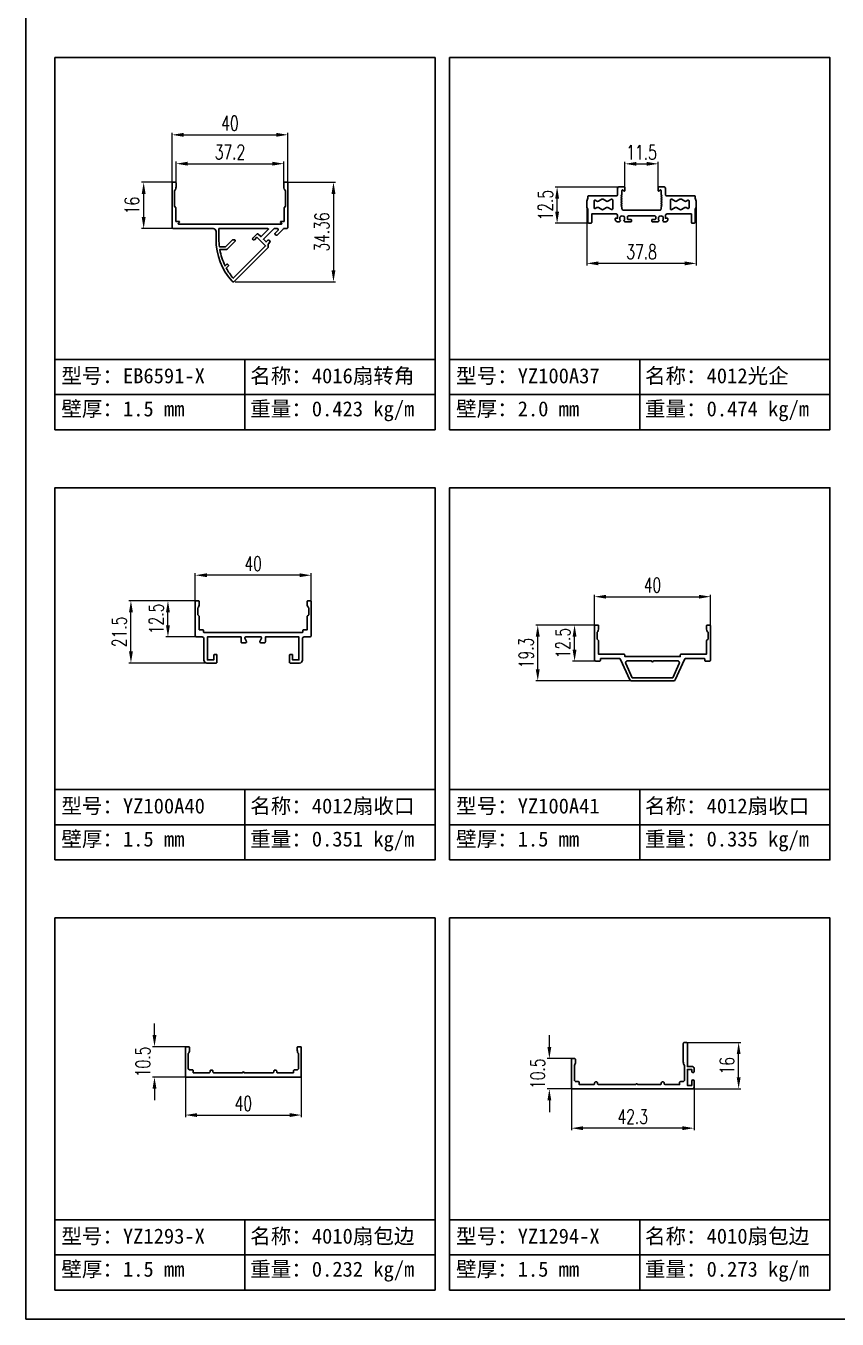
# Model space of a CAD drawing. Header units: millimetres. Extents: x 4423 to 13326, y -1516 to 5738.
# Drawn here: x 10099.3 to 10379.3, y 4833.2 to 5279.7 of the extents above; entities that cross this region are included whole.
import ezdxf

# ---------------------------------------------------------------- set-up
doc = ezdxf.new("R2010")
doc.units = ezdxf.units.MM
doc.header["$LTSCALE"] = 0.5
doc.layers.add('铝型材', color=1, linetype='Continuous')
doc.styles.get("Standard").update_dxf_attribs({"font": 'swissc.ttf', "height": 3})
doc.styles.add('汇总标注', font='romand.shx', dxfattribs={"width": 0.7, "height": 5})
doc.dimstyles.new('1汇总比例', dxfattribs={"dimscale": 0, "dimtxt": 5, "dimasz": 4, "dimexe": 0.7, "dimexo": 0.625, "dimgap": 1.5, "dimtad": 1, "dimzin": 9, "dimdsep": 46, "dimtxsty": '汇总标注', "dimcen": 0, "dimclrd": 3, "dimclre": 3, "dimclrt": 2, "dimadec": 1, "dimazin": 2, "dimtfac": 1, "dimtofl": 0, "dimtmove": 0, "dimatfit": 3, "dimfxl": 0, "dimtolj": 1, "dimlwd": 13, "dimlwe": 13, "dimarcsym": 0})

# ---------------------------------------------------------------- blocks, each defined once
blk = doc.blocks.new('*D50')
at = {"layer": 'Defpoints', "color": 0, "lineweight": 30, "ltscale": 0.4, "transparency": 16777216}
for p in [(10188.34, 5232.08), (10151.14, 5224.72), (10188.34, 5224.72)]:
    blk.add_point(p, dxfattribs=at)
at = {"layer": '铝型材', "color": 3, "lineweight": 13, "ltscale": 0.4, "transparency": 16777216}
for p, q in [((10151.14, 5225.35), (10151.14, 5232.78)), ((10188.34, 5225.35), (10188.34, 5232.78)), ((10155.14, 5232.08), (10184.34, 5232.08))]:
    blk.add_line(p, q, dxfattribs=at)
at = {"layer": '铝型材', "color": 3, "lineweight": 30, "ltscale": 0.4, "transparency": 16777216}
for points in [[(10155.14, 5232.75), (10155.14, 5231.42), (10151.14, 5232.08)], [(10184.34, 5232.75), (10184.34, 5231.42), (10188.34, 5232.08)]]:
    blk.add_solid(points, dxfattribs=at)
at = {"layer": '铝型材', "color": 2, "ltscale": 0.4, "transparency": 16777216, "insert": (10169.74, 5236.08), "char_height": 5, "attachment_point": 5, "style": '汇总标注'}
blk.add_mtext('\\A1;37.2', dxfattribs=at)
blk = doc.blocks.new('*D51')
at = {"layer": 'Defpoints', "color": 0, "lineweight": 30, "ltscale": 0.4, "transparency": 16777216}
for p in [(10189.04, 5225.67), (10170.87, 5191.31), (10205.47, 5191.31)]:
    blk.add_point(p, dxfattribs=at)
at = {"layer": '铝型材', "color": 3, "lineweight": 13, "ltscale": 0.4, "transparency": 16777216}
for p, q in [((10189.67, 5225.67), (10206.17, 5225.67)), ((10205.47, 5221.67), (10205.47, 5195.31)), ((10171.49, 5191.31), (10206.17, 5191.31))]:
    blk.add_line(p, q, dxfattribs=at)
at = {"layer": '铝型材', "color": 3, "lineweight": 30, "ltscale": 0.4, "transparency": 16777216}
for points in [[(10204.8, 5221.67), (10206.14, 5221.67), (10205.47, 5225.67)], [(10204.8, 5195.31), (10206.14, 5195.31), (10205.47, 5191.31)]]:
    blk.add_solid(points, dxfattribs=at)
at = {"layer": '铝型材', "color": 2, "ltscale": 0.4, "transparency": 16777216, "insert": (10201.47, 5208.49), "char_height": 5, "attachment_point": 5, "rotation": 90, "style": '汇总标注'}
blk.add_mtext('\\A1;34.36', dxfattribs=at)
blk = doc.blocks.new('*D62')
at = {"layer": 'Defpoints', "color": 0, "lineweight": 30, "ltscale": 0.4, "transparency": 16777216}
for p in [(10139.96, 5225.67), (10150.44, 5225.67), (10152.06, 5209.67)]:
    blk.add_point(p, dxfattribs=at)
at = {"layer": '铝型材', "color": 3, "lineweight": 13, "ltscale": 0.4, "transparency": 16777216}
for p, q in [((10149.82, 5225.67), (10139.26, 5225.67)), ((10139.96, 5213.67), (10139.96, 5221.67)), ((10151.44, 5209.67), (10139.26, 5209.67))]:
    blk.add_line(p, q, dxfattribs=at)
at = {"layer": '铝型材', "color": 3, "lineweight": 30, "ltscale": 0.4, "transparency": 16777216}
for points in [[(10139.29, 5221.67), (10140.62, 5221.67), (10139.96, 5225.67)], [(10139.29, 5213.67), (10140.62, 5213.67), (10139.96, 5209.67)]]:
    blk.add_solid(points, dxfattribs=at)
at = {"layer": '铝型材', "color": 2, "ltscale": 0.4, "transparency": 16777216, "insert": (10135.96, 5217.67), "char_height": 5, "attachment_point": 5, "rotation": 90, "style": '汇总标注'}
blk.add_mtext('\\A1;16', dxfattribs=at)
blk = doc.blocks.new('*D104')
at = {"layer": 'Defpoints', "color": 0, "lineweight": 30, "ltscale": 0.4, "transparency": 16777216}
for p in [(10189.74, 5242.05), (10149.74, 5224.03), (10189.74, 5224.03)]:
    blk.add_point(p, dxfattribs=at)
at = {"layer": '铝型材', "color": 3, "lineweight": 13, "ltscale": 0.4, "transparency": 16777216}
for p, q in [((10149.74, 5224.65), (10149.74, 5242.75)), ((10153.74, 5242.05), (10185.74, 5242.05)), ((10189.74, 5224.65), (10189.74, 5242.75))]:
    blk.add_line(p, q, dxfattribs=at)
at = {"layer": '铝型材', "color": 3, "lineweight": 30, "ltscale": 0.4, "transparency": 16777216}
for points in [[(10153.74, 5242.71), (10153.74, 5241.38), (10149.74, 5242.05)], [(10185.74, 5242.71), (10185.74, 5241.38), (10189.74, 5242.05)]]:
    blk.add_solid(points, dxfattribs=at)
at = {"layer": '铝型材', "color": 2, "ltscale": 0.4, "transparency": 16777216, "insert": (10169.74, 5246.05), "char_height": 5, "attachment_point": 5, "style": '汇总标注'}
blk.add_mtext('\\A1;40', dxfattribs=at)
blk = doc.blocks.new('*D171')
at = {"layer": 'Defpoints', "color": 0, "lineweight": 30, "ltscale": 0.4, "transparency": 16777216}
for p in [(10317.54, 5232.03), (10306.04, 5223.32), (10317.54, 5223.32)]:
    blk.add_point(p, dxfattribs=at)
at = {"layer": '铝型材', "color": 3, "lineweight": 13, "ltscale": 0.4, "transparency": 16777216}
for p, q in [((10306.04, 5223.94), (10306.04, 5232.73)), ((10317.54, 5223.94), (10317.54, 5232.73)), ((10310.04, 5232.03), (10313.54, 5232.03))]:
    blk.add_line(p, q, dxfattribs=at)
at = {"layer": '铝型材', "color": 3, "lineweight": 30, "ltscale": 0.4, "transparency": 16777216}
for points in [[(10310.04, 5232.7), (10310.04, 5231.37), (10306.04, 5232.03)], [(10313.54, 5232.7), (10313.54, 5231.37), (10317.54, 5232.03)]]:
    blk.add_solid(points, dxfattribs=at)
at = {"layer": '铝型材', "color": 2, "ltscale": 0.4, "transparency": 16777216, "insert": (10311.79, 5236.03), "char_height": 5, "attachment_point": 5, "style": '汇总标注'}
blk.add_mtext('\\A1;11.5', dxfattribs=at)
blk = doc.blocks.new('*D172')
at = {"layer": 'Defpoints', "color": 0, "lineweight": 30, "ltscale": 0.4, "transparency": 16777216}
for p in [(10292.89, 5218.1), (10330.69, 5218.1), (10292.89, 5197.67)]:
    blk.add_point(p, dxfattribs=at)
at = {"layer": '铝型材', "color": 3, "lineweight": 13, "ltscale": 0.4, "transparency": 16777216}
for p, q in [((10292.89, 5217.47), (10292.89, 5196.97)), ((10330.69, 5217.47), (10330.69, 5196.97)), ((10326.69, 5197.67), (10296.89, 5197.67))]:
    blk.add_line(p, q, dxfattribs=at)
at = {"layer": '铝型材', "color": 3, "lineweight": 30, "ltscale": 0.4, "transparency": 16777216}
for points in [[(10296.89, 5198.34), (10296.89, 5197), (10292.89, 5197.67)], [(10326.69, 5198.34), (10326.69, 5197), (10330.69, 5197.67)]]:
    blk.add_solid(points, dxfattribs=at)
at = {"layer": '铝型材', "color": 2, "ltscale": 0.4, "transparency": 16777216, "insert": (10311.79, 5201.67), "char_height": 5, "attachment_point": 5, "style": '汇总标注'}
blk.add_mtext('\\A1;37.8', dxfattribs=at)
blk = doc.blocks.new('*D173')
at = {"layer": 'Defpoints', "color": 0, "lineweight": 30, "ltscale": 0.4, "transparency": 16777216}
for p in [(10282.65, 5224.03), (10304.92, 5224.03), (10293.94, 5211.53)]:
    blk.add_point(p, dxfattribs=at)
at = {"layer": '铝型材', "color": 3, "lineweight": 13, "ltscale": 0.4, "transparency": 16777216}
for p, q in [((10304.29, 5224.03), (10281.95, 5224.03)), ((10282.65, 5215.53), (10282.65, 5220.03)), ((10293.32, 5211.53), (10281.95, 5211.53))]:
    blk.add_line(p, q, dxfattribs=at)
at = {"layer": '铝型材', "color": 3, "lineweight": 30, "ltscale": 0.4, "transparency": 16777216}
for points in [[(10281.98, 5220.03), (10283.32, 5220.03), (10282.65, 5224.03)], [(10281.98, 5215.53), (10283.32, 5215.53), (10282.65, 5211.53)]]:
    blk.add_solid(points, dxfattribs=at)
at = {"layer": '铝型材', "color": 2, "ltscale": 0.4, "transparency": 16777216, "insert": (10278.65, 5217.78), "char_height": 5, "attachment_point": 5, "rotation": 90, "style": '汇总标注'}
blk.add_mtext('\\A1;12.5', dxfattribs=at)
blk = doc.blocks.new('*D179')
at = {"layer": 'Defpoints', "color": 0, "lineweight": 30, "ltscale": 0.4, "transparency": 16777216}
for p in [(10157.76, 5090.01), (10157.76, 5080), (10197.76, 5080)]:
    blk.add_point(p, dxfattribs=at)
at = {"layer": '铝型材', "color": 3, "lineweight": 13, "ltscale": 0.4, "transparency": 16777216}
for p, q in [((10157.76, 5080.63), (10157.76, 5090.71)), ((10193.76, 5090.01), (10161.76, 5090.01)), ((10197.76, 5080.63), (10197.76, 5090.71))]:
    blk.add_line(p, q, dxfattribs=at)
at = {"layer": '铝型材', "color": 3, "lineweight": 30, "ltscale": 0.4, "transparency": 16777216}
for points in [[(10161.76, 5090.68), (10161.76, 5089.35), (10157.76, 5090.01)], [(10193.76, 5090.68), (10193.76, 5089.35), (10197.76, 5090.01)]]:
    blk.add_solid(points, dxfattribs=at)
at = {"layer": '铝型材', "color": 2, "ltscale": 0.4, "transparency": 16777216, "insert": (10177.76, 5094.01), "char_height": 5, "attachment_point": 5, "style": '汇总标注'}
blk.add_mtext('\\A1;40', dxfattribs=at)
blk = doc.blocks.new('*D180')
at = {"layer": 'Defpoints', "color": 0, "lineweight": 30, "ltscale": 0.4, "transparency": 16777216}
for p in [(10148.34, 5081.2), (10158.46, 5081.2), (10159.21, 5068.7)]:
    blk.add_point(p, dxfattribs=at)
at = {"layer": '铝型材', "color": 3, "lineweight": 13, "ltscale": 0.4, "transparency": 16777216}
for p, q in [((10157.84, 5081.2), (10147.64, 5081.2)), ((10148.34, 5072.7), (10148.34, 5077.2)), ((10158.59, 5068.7), (10147.64, 5068.7))]:
    blk.add_line(p, q, dxfattribs=at)
at = {"layer": '铝型材', "color": 3, "lineweight": 30, "ltscale": 0.4, "transparency": 16777216}
for points in [[(10147.67, 5077.2), (10149.01, 5077.2), (10148.34, 5081.2)], [(10147.67, 5072.7), (10149.01, 5072.7), (10148.34, 5068.7)]]:
    blk.add_solid(points, dxfattribs=at)
at = {"layer": '铝型材', "color": 2, "ltscale": 0.4, "transparency": 16777216, "insert": (10144.34, 5074.95), "char_height": 5, "attachment_point": 5, "rotation": 90, "style": '汇总标注'}
blk.add_mtext('\\A1;12.5', dxfattribs=at)
blk = doc.blocks.new('*D181')
at = {"layer": 'Defpoints', "color": 0, "lineweight": 30, "ltscale": 0.4, "transparency": 16777216}
for p in [(10135.56, 5081.2), (10158.46, 5081.2), (10163.36, 5059.7)]:
    blk.add_point(p, dxfattribs=at)
at = {"layer": '铝型材', "color": 3, "lineweight": 13, "ltscale": 0.4, "transparency": 16777216}
for p, q in [((10157.84, 5081.2), (10134.86, 5081.2)), ((10135.56, 5063.7), (10135.56, 5077.2)), ((10162.74, 5059.7), (10134.86, 5059.7))]:
    blk.add_line(p, q, dxfattribs=at)
at = {"layer": '铝型材', "color": 3, "lineweight": 30, "ltscale": 0.4, "transparency": 16777216}
for points in [[(10134.9, 5077.2), (10136.23, 5077.2), (10135.56, 5081.2)], [(10134.9, 5063.7), (10136.23, 5063.7), (10135.56, 5059.7)]]:
    blk.add_solid(points, dxfattribs=at)
at = {"layer": '铝型材', "color": 2, "ltscale": 0.4, "transparency": 16777216, "insert": (10131.56, 5070.45), "char_height": 5, "attachment_point": 5, "rotation": 90, "style": '汇总标注'}
blk.add_mtext('\\A1;21.5', dxfattribs=at)
blk = doc.blocks.new('*D182')
at = {"layer": 'Defpoints', "color": 0, "lineweight": 30, "ltscale": 0.4, "transparency": 16777216}
for p in [(10288.68, 5072.82), (10296.28, 5072.82), (10296.66, 5060.32)]:
    blk.add_point(p, dxfattribs=at)
at = {"layer": '铝型材', "color": 3, "lineweight": 13, "ltscale": 0.4, "transparency": 16777216}
for p, q in [((10295.66, 5072.82), (10287.98, 5072.82)), ((10288.68, 5064.32), (10288.68, 5068.82)), ((10296.04, 5060.32), (10287.98, 5060.32))]:
    blk.add_line(p, q, dxfattribs=at)
at = {"layer": '铝型材', "color": 3, "lineweight": 30, "ltscale": 0.4, "transparency": 16777216}
for points in [[(10288.01, 5068.82), (10289.35, 5068.82), (10288.68, 5072.82)], [(10288.01, 5064.32), (10289.35, 5064.32), (10288.68, 5060.32)]]:
    blk.add_solid(points, dxfattribs=at)
at = {"layer": '铝型材', "color": 2, "ltscale": 0.4, "transparency": 16777216, "insert": (10284.68, 5066.57), "char_height": 5, "attachment_point": 5, "rotation": 90, "style": '汇总标注'}
blk.add_mtext('\\A1;12.5', dxfattribs=at)
blk = doc.blocks.new('*D183')
at = {"layer": 'Defpoints', "color": 0, "lineweight": 30, "ltscale": 0.4, "transparency": 16777216}
for p in [(10275.97, 5072.82), (10296.28, 5072.82), (10310.19, 5053.52)]:
    blk.add_point(p, dxfattribs=at)
at = {"layer": '铝型材', "color": 3, "lineweight": 13, "ltscale": 0.4, "transparency": 16777216}
for p, q in [((10295.66, 5072.82), (10275.27, 5072.82)), ((10275.97, 5057.52), (10275.97, 5068.82)), ((10309.56, 5053.52), (10275.27, 5053.52))]:
    blk.add_line(p, q, dxfattribs=at)
at = {"layer": '铝型材', "color": 3, "lineweight": 30, "ltscale": 0.4, "transparency": 16777216}
for points in [[(10275.3, 5068.82), (10276.64, 5068.82), (10275.97, 5072.82)], [(10275.3, 5057.52), (10276.64, 5057.52), (10275.97, 5053.52)]]:
    blk.add_solid(points, dxfattribs=at)
at = {"layer": '铝型材', "color": 2, "ltscale": 0.4, "transparency": 16777216, "insert": (10271.97, 5063.17), "char_height": 5, "attachment_point": 5, "rotation": 90, "style": '汇总标注'}
blk.add_mtext('\\A1;19.3', dxfattribs=at)
blk = doc.blocks.new('*D184')
at = {"layer": 'Defpoints', "color": 0, "lineweight": 30, "ltscale": 0.4, "transparency": 16777216}
for p in [(10335.58, 5082.6), (10295.58, 5071.39), (10335.58, 5071.39)]:
    blk.add_point(p, dxfattribs=at)
at = {"layer": '铝型材', "color": 3, "lineweight": 13, "ltscale": 0.4, "transparency": 16777216}
for p, q in [((10295.58, 5072.01), (10295.58, 5083.3)), ((10299.58, 5082.6), (10331.58, 5082.6)), ((10335.58, 5072.01), (10335.58, 5083.3))]:
    blk.add_line(p, q, dxfattribs=at)
at = {"layer": '铝型材', "color": 3, "lineweight": 30, "ltscale": 0.4, "transparency": 16777216}
for points in [[(10299.58, 5083.26), (10299.58, 5081.93), (10295.58, 5082.6)], [(10331.58, 5083.26), (10331.58, 5081.93), (10335.58, 5082.6)]]:
    blk.add_solid(points, dxfattribs=at)
at = {"layer": '铝型材', "color": 2, "ltscale": 0.4, "transparency": 16777216, "insert": (10315.58, 5086.6), "char_height": 5, "attachment_point": 5, "style": '汇总标注'}
blk.add_mtext('\\A1;40', dxfattribs=at)
blk = doc.blocks.new('*D194')
at = {"layer": 'Defpoints', "color": 0, "lineweight": 30, "ltscale": 0.4, "transparency": 16777216}
for p in [(10143.69, 4927.26), (10155.07, 4927.26), (10155.66, 4916.76)]:
    blk.add_point(p, dxfattribs=at)
at = {"layer": '铝型材', "color": 3, "lineweight": 13, "ltscale": 0.4, "transparency": 16777216}
for p, q in [((10143.69, 4931.26), (10143.69, 4935.26)), ((10154.44, 4927.26), (10142.99, 4927.26)), ((10155.04, 4916.76), (10142.99, 4916.76)), ((10143.69, 4912.76), (10143.69, 4908.76))]:
    blk.add_line(p, q, dxfattribs=at)
at = {"layer": '铝型材', "color": 3, "lineweight": 30, "ltscale": 0.4, "transparency": 16777216}
for points in [[(10143.03, 4931.26), (10144.36, 4931.26), (10143.69, 4927.26)], [(10143.03, 4912.76), (10144.36, 4912.76), (10143.69, 4916.76)]]:
    blk.add_solid(points, dxfattribs=at)
at = {"layer": '铝型材', "color": 2, "ltscale": 0.4, "transparency": 16777216, "insert": (10139.69, 4922.01), "char_height": 5, "attachment_point": 5, "rotation": 90, "style": '汇总标注'}
blk.add_mtext('\\A1;10.5', dxfattribs=at)
blk = doc.blocks.new('*D195')
at = {"layer": 'Defpoints', "color": 0, "lineweight": 30, "ltscale": 0.4, "transparency": 16777216}
for p in [(10154.37, 4918.67), (10194.37, 4918.67), (10194.37, 4903.66)]:
    blk.add_point(p, dxfattribs=at)
at = {"layer": '铝型材', "color": 3, "lineweight": 13, "ltscale": 0.4, "transparency": 16777216}
for p, q in [((10154.37, 4918.05), (10154.37, 4902.96)), ((10194.37, 4918.05), (10194.37, 4902.96)), ((10158.37, 4903.66), (10190.37, 4903.66))]:
    blk.add_line(p, q, dxfattribs=at)
at = {"layer": '铝型材', "color": 3, "lineweight": 30, "ltscale": 0.4, "transparency": 16777216}
for points in [[(10158.37, 4904.32), (10158.37, 4902.99), (10154.37, 4903.66)], [(10190.37, 4904.32), (10190.37, 4902.99), (10194.37, 4903.66)]]:
    blk.add_solid(points, dxfattribs=at)
at = {"layer": '铝型材', "color": 2, "ltscale": 0.4, "transparency": 16777216, "insert": (10174.37, 4907.66), "char_height": 5, "attachment_point": 5, "style": '汇总标注'}
blk.add_mtext('\\A1;40', dxfattribs=at)
blk = doc.blocks.new('*D196')
at = {"layer": 'Defpoints', "color": 0, "lineweight": 30, "ltscale": 0.4, "transparency": 16777216}
for p in [(10279.97, 4923.19), (10288.31, 4923.19), (10290.79, 4912.69)]:
    blk.add_point(p, dxfattribs=at)
at = {"layer": '铝型材', "color": 3, "lineweight": 13, "ltscale": 0.4, "transparency": 16777216}
for p, q in [((10279.97, 4927.19), (10279.97, 4931.19)), ((10287.69, 4923.19), (10279.27, 4923.19)), ((10290.17, 4912.69), (10279.27, 4912.69)), ((10279.97, 4908.69), (10279.97, 4904.69))]:
    blk.add_line(p, q, dxfattribs=at)
at = {"layer": '铝型材', "color": 3, "lineweight": 30, "ltscale": 0.4, "transparency": 16777216}
for points in [[(10279.31, 4927.19), (10280.64, 4927.19), (10279.97, 4923.19)], [(10279.31, 4908.69), (10280.64, 4908.69), (10279.97, 4912.69)]]:
    blk.add_solid(points, dxfattribs=at)
at = {"layer": '铝型材', "color": 2, "ltscale": 0.4, "transparency": 16777216, "insert": (10275.97, 4917.94), "char_height": 5, "attachment_point": 5, "rotation": 90, "style": '汇总标注'}
blk.add_mtext('\\A1;10.5', dxfattribs=at)
blk = doc.blocks.new('*D197')
at = {"layer": 'Defpoints', "color": 0, "lineweight": 30, "ltscale": 0.4, "transparency": 16777216}
for p in [(10326.91, 4928.69), (10345.31, 4928.69), (10326.81, 4912.69)]:
    blk.add_point(p, dxfattribs=at)
at = {"layer": '铝型材', "color": 3, "lineweight": 13, "ltscale": 0.4, "transparency": 16777216}
for p, q in [((10327.54, 4928.69), (10346.01, 4928.69)), ((10345.31, 4916.69), (10345.31, 4924.69)), ((10327.44, 4912.69), (10346.01, 4912.69))]:
    blk.add_line(p, q, dxfattribs=at)
at = {"layer": '铝型材', "color": 3, "lineweight": 30, "ltscale": 0.4, "transparency": 16777216}
for points in [[(10344.65, 4924.69), (10345.98, 4924.69), (10345.31, 4928.69)], [(10344.65, 4916.69), (10345.98, 4916.69), (10345.31, 4912.69)]]:
    blk.add_solid(points, dxfattribs=at)
at = {"layer": '铝型材', "color": 2, "ltscale": 0.4, "transparency": 16777216, "insert": (10341.31, 4920.69), "char_height": 5, "attachment_point": 5, "rotation": 90, "style": '汇总标注'}
blk.add_mtext('\\A1;16', dxfattribs=at)
blk = doc.blocks.new('*D198')
at = {"layer": 'Defpoints', "color": 0, "lineweight": 30, "ltscale": 0.4, "transparency": 16777216}
for p in [(10287.61, 4914.29), (10329.91, 4914.29), (10287.61, 4899.13)]:
    blk.add_point(p, dxfattribs=at)
at = {"layer": '铝型材', "color": 3, "lineweight": 13, "ltscale": 0.4, "transparency": 16777216}
for p, q in [((10287.61, 4913.67), (10287.61, 4898.43)), ((10329.91, 4913.67), (10329.91, 4898.43)), ((10325.91, 4899.13), (10291.61, 4899.13))]:
    blk.add_line(p, q, dxfattribs=at)
at = {"layer": '铝型材', "color": 3, "lineweight": 30, "ltscale": 0.4, "transparency": 16777216}
for points in [[(10291.61, 4899.79), (10291.61, 4898.46), (10287.61, 4899.13)], [(10325.91, 4899.79), (10325.91, 4898.46), (10329.91, 4899.13)]]:
    blk.add_solid(points, dxfattribs=at)
at = {"layer": '铝型材', "color": 2, "ltscale": 0.4, "transparency": 16777216, "insert": (10308.76, 4903.13), "char_height": 5, "attachment_point": 5, "style": '汇总标注'}
blk.add_mtext('\\A1;42.3', dxfattribs=at)
blk = doc.blocks.new('EB6591-X', base_point=(16.23, 40.34))
at = {"layer": '铝型材', "ltscale": 0.4}
for points in [[(16.78, 37.67, 0.192258), (17.33, 39.04), (17.33, 40.34, 0.414214), (17.03, 40.64), (16.23, 40.64, 0.414214), (15.93, 40.34), (15.93, 25.14, 0.414214), (16.43, 24.64), (30.12, 24.64, -0.414214), (31.12, 23.64), (31.12, 20.88, 0.18608), (36.68, 6.45, 0.428613), (37.41, 6.43), (49.02, 18.03, 0.198912), (49.11, 18.24), (49.11, 19.19, -0.198761), (49.2, 19.41), (49.71, 19.92, 0.414214), (49.71, 20.34), (49.43, 20.63, 0.414214), (49, 20.63), (48.4, 20.03), (47.48, 20.95), (51.18, 24.64), (52.3, 24.64, -0.668179), (52.51, 24.13), (51.48, 23.1, 0.414214), (51.48, 22.68), (51.76, 22.4, 0.414214), (52.18, 22.4), (54.35, 24.56, -0.198912), (54.56, 24.64), (55.43, 24.64, 0.414214), (55.93, 25.14), (55.93, 40.34, 0.414214), (55.63, 40.64), (54.83, 40.64, 0.414214), (54.53, 40.34), (54.53, 39.04, 0.192258), (55.08, 37.67), (55.08, 32.33), (54.58, 31.83), (54.58, 27.14), (53.56, 27.14, 0.668179), (53.42, 26.8), (53.74, 26.49, -0.668179), (53.6, 26.14), (18.26, 26.14, -0.668179), (18.12, 26.49), (18.44, 26.8, 0.668179), (18.3, 27.14), (17.28, 27.14), (17.28, 31.83), (16.78, 32.33)], [(46.42, 22.01), (45.67, 22.76, 0.414384), (45.25, 22.76), (43.83, 21.35, 0.413935), (43.83, 20.92), (43.98, 20.78, 0.414492), (44.4, 20.78), (45.25, 21.63), (48.22, 18.65), (37.07, 7.51, -0.052223), (34.64, 11.02), (35.32, 11.69, 0.414214), (35.32, 12.12), (35.17, 12.26, 0.414214), (34.75, 12.26), (34.25, 11.77, -0.072625), (32.42, 17.4), (34.59, 17.4, 0.198912), (34.94, 17.54), (37.68, 20.28, 0.668179), (37.47, 20.79), (36.99, 20.79, 0.198912), (36.63, 20.65), (34.38, 18.4), (32.27, 18.4, -0.03035), (32.12, 20.88), (32.12, 24.64), (49, 24.64, -0.668179), (49.14, 24.3), (46.85, 22.01, -0.414384)]]:
    blk.add_lwpolyline(points, format="xyb", close=True, dxfattribs=at)
blk = doc.blocks.new('YZ100A37', base_point=(50.03, 15.3))
at = {"layer": '铝型材', "ltscale": 0.4}
for points in [[(56.78, 15.8), (56.78, 16.4), (57.08, 16.7), (56.78, 17), (57.08, 17.3), (56.78, 17.6), (57.08, 17.9), (56.78, 18.2), (57.08, 18.5), (56.78, 18.8), (57.08, 19.1), (56.78, 19.4), (57.08, 19.7), (56.78, 20), (57.08, 20.3), (56.78, 20.6), (56.78, 22.1, 0.668179), (56.44, 22.24), (56.12, 21.92, -0.668179), (55.78, 22.06), (55.78, 23.1, -0.414214), (55.98, 23.3), (57.83, 23.3, -0.414213), (58.33, 22.8), (58.33, 20.6, 0.414213), (58.63, 20.3), (68.23, 20.3, -0.414212), (68.53, 20), (68.53, 19.4), (68.93, 18.43), (68.93, 16.3), (68.53, 15.5), (68.53, 11.1, -0.414215), (68.23, 10.8), (67.53, 10.8, -0.414212), (67.23, 11.1), (67.23, 14), (58.78, 14, 0.414214), (58.28, 13.5), (58.28, 12.5), (58.98, 12.5, -0.414214), (59.08, 12.4), (59.08, 12), (58.82, 11.55, -0.267949), (58.39, 11.3), (57.7, 11.3, -0.267949), (57.44, 11.45), (57.33, 11.64, -0.414214), (57.37, 11.77), (57.48, 11.84), (57.48, 12.85, 0.249446), (57.35, 13.1, 0.305487), (56.07, 13.1, 0.249446), (55.93, 12.85), (55.93, 11.84), (56.05, 11.77, -0.414214), (56.09, 11.64), (55.98, 11.45, -0.267949), (55.72, 11.3), (53.73, 11.3, -0.414214), (53.53, 11.5), (53.53, 11.9, -0.414214), (53.73, 12.1), (54.63, 12.1, 0.414214), (54.93, 12.4), (54.93, 13, 0.414214), (54.63, 13.3), (45.43, 13.3, 0.414214), (45.13, 13), (45.13, 12.4, 0.414214), (45.43, 12.1), (46.33, 12.1, -0.414214), (46.53, 11.9), (46.53, 11.5, -0.414214), (46.33, 11.3), (44.35, 11.3, -0.267949), (44.09, 11.45), (43.98, 11.64, -0.414214), (44.02, 11.77), (44.13, 11.84), (44.13, 12.85, 0.249446), (44, 13.1, 0.305487), (42.72, 13.1, 0.249446), (42.58, 12.85), (42.58, 11.84), (42.7, 11.77, -0.414214), (42.74, 11.64), (42.63, 11.45, -0.267949), (42.37, 11.3), (41.68, 11.3, -0.267949), (41.24, 11.55), (40.98, 12), (40.98, 12.4, -0.414214), (41.08, 12.5), (41.78, 12.5), (41.78, 13.5, 0.414213), (41.28, 14), (32.83, 14), (32.83, 11.1, -0.414212), (32.53, 10.8), (31.83, 10.8, -0.414215), (31.53, 11.1), (31.53, 15.5), (31.13, 16.3), (31.13, 18.43), (31.53, 19.4), (31.53, 20, -0.414212), (31.83, 20.3), (41.43, 20.3, 0.414213), (41.73, 20.6), (41.73, 22.8, -0.414213), (42.23, 23.3), (44.08, 23.3, -0.414214), (44.28, 23.1), (44.28, 22.06, -0.668179), (43.94, 21.92), (43.62, 22.24, 0.668179), (43.28, 22.1), (43.28, 20.6), (42.98, 20.3), (43.28, 20), (42.98, 19.7), (43.28, 19.4), (42.98, 19.1), (43.28, 18.8), (42.98, 18.5), (43.28, 18.2), (42.98, 17.9), (43.28, 17.6), (42.98, 17.3), (43.28, 17), (42.98, 16.7), (43.28, 16.4), (43.28, 15.8, 0.414214), (43.78, 15.3), (56.28, 15.3, 0.414214)], [(39.63, 19.09, -0.57735), (40.08, 18.83), (40.08, 15.77, -0.57735), (39.63, 15.51), (38.43, 16.2, 0.267949), (37.93, 16.2), (36.78, 15.53, -0.267949), (36.28, 15.53), (35.13, 16.2, 0.267949), (34.63, 16.2), (34.08, 15.88, -0.577352), (33.63, 16.14), (33.63, 18.45, -0.577349), (34.08, 18.71), (34.63, 18.39, 0.267949), (35.13, 18.39), (36.28, 19.06, -0.267949), (36.78, 19.06), (37.93, 18.39, 0.267949), (38.43, 18.39)], [(64.93, 16.2), (63.78, 15.53, -0.267949), (63.28, 15.53), (62.13, 16.2, 0.267949), (61.63, 16.2), (60.43, 15.51, -0.57735), (59.98, 15.77), (59.98, 18.83, -0.57735), (60.43, 19.09), (61.63, 18.39, 0.267949), (62.13, 18.39), (63.28, 19.06, -0.267949), (63.78, 19.06), (64.93, 18.39, 0.267949), (65.43, 18.39), (65.98, 18.71, -0.577349), (66.43, 18.45), (66.43, 16.14, -0.577352), (65.98, 15.88), (65.43, 16.2, 0.267949)]]:
    blk.add_lwpolyline(points, format="xyb", close=True, dxfattribs=at)
blk = doc.blocks.new('YZ100A40', base_point=(34.62, 17.33))
at = {"layer": '铝型材', "ltscale": 0.4}
blk.add_lwpolyline([(47.12, 9.53), (47.12, 7.13, 0.414214), (47.42, 6.83), (50.62, 6.83, 0.414214), (51.62, 7.83), (51.62, 15.23, -0.414214), (52.22, 15.83), (54.12, 15.83, 0.414214), (54.62, 16.33), (54.62, 28.03, 0.414214), (54.32, 28.33), (53.52, 28.33, 0.414214), (53.22, 28.03), (53.22, 27.23, 0.192258), (53.77, 25.85), (53.77, 23.51), (53.27, 23.01), (53.27, 18.33), (52.07, 18.33, 0.414214), (51.77, 18.03), (51.77, 17.63, -0.414214), (51.47, 17.33), (17.77, 17.33, -0.414214), (17.47, 17.63), (17.47, 18.03, 0.414214), (17.17, 18.33), (15.97, 18.33), (15.97, 23.01), (15.47, 23.51), (15.47, 25.85, 0.192258), (16.02, 27.23), (16.02, 28.03, 0.414214), (15.72, 28.33), (14.92, 28.33, 0.414214), (14.62, 28.03), (14.62, 16.33, 0.414214), (15.12, 15.83), (17.02, 15.83, -0.414214), (17.62, 15.23), (17.62, 7.83, 0.414214), (18.62, 6.83), (21.82, 6.83, 0.414214), (22.12, 7.13), (22.12, 9.53, 0.414214), (21.82, 9.83), (21.32, 9.83, 0.414214), (21.02, 9.53), (21.02, 7.93), (18.82, 7.93), (18.82, 15.83), (30.42, 15.83), (30.42, 14.13, 0.414214), (30.72, 13.83), (32.07, 13.83, 0.57735), (32.33, 14.28), (31.69, 15.38, -0.57735), (31.95, 15.83), (37.28, 15.83, -0.57735), (37.54, 15.38), (36.91, 14.28, 0.57735), (37.17, 13.83), (38.52, 13.83, 0.414214), (38.82, 14.13), (38.82, 15.83), (50.42, 15.83), (50.42, 7.93), (48.22, 7.93), (48.22, 9.53, 0.414214), (47.92, 9.83), (47.42, 9.83, 0.414214)], format="xyb", close=True, dxfattribs=at)
blk = doc.blocks.new('YZ100A41', base_point=(32.74, 10.79))
at = {"layer": '铝型材', "ltscale": 0.4}
for points in [[(44.34, 10.18), (50.54, 10.18, -0.414214), (50.74, 9.98), (50.74, 9.48, 0.414214), (51.04, 9.18), (52.24, 9.18, 0.414214), (52.74, 9.68), (52.74, 21.38, 0.414214), (52.44, 21.68), (51.64, 21.68, 0.414214), (51.34, 21.38), (51.34, 20.58, 0.192258), (51.89, 19.2), (51.89, 16.86), (51.39, 16.36), (51.39, 11.68), (42.79, 11.68, 0.414214), (42.29, 11.18), (42.29, 10.79), (23.19, 10.79), (23.19, 11.18, 0.414214), (22.69, 11.68), (14.09, 11.68), (14.09, 16.36), (13.59, 16.86), (13.59, 19.2, 0.192258), (14.14, 20.58), (14.14, 21.38, 0.414214), (13.84, 21.68), (13.04, 21.68, 0.414214), (12.74, 21.38), (12.74, 9.68, 0.414214), (13.24, 9.18), (14.44, 9.18, 0.414214), (14.74, 9.48), (14.74, 9.98, -0.414214), (14.94, 10.18), (21.13, 10.18, -0.295184), (21.68, 9.83), (24.87, 2.74, 0.295184), (25.42, 2.38), (40.06, 2.38, 0.295184), (40.6, 2.74), (43.79, 9.83, -0.295184)], [(23.51, 8.45), (25.74, 3.48), (39.73, 3.48), (41.97, 8.45, 0.544182), (41.42, 9.29), (33.04, 9.29, -1), (32.44, 9.29), (24.06, 9.29, 0.544182)]]:
    blk.add_lwpolyline(points, format="xyb", close=True, dxfattribs=at)
blk = doc.blocks.new('YZ1293-X', base_point=(13.86, 12.96))
at = {"layer": '铝型材', "ltscale": 0.4}
blk.add_lwpolyline([(50.86, 4.96), (50.86, 4.26), (45.36, 4.26, -0.414214), (45.06, 4.56), (45.06, 4.86, 0.414214), (44.76, 5.16), (44.36, 5.16, 0.414214), (44.06, 4.86), (44.06, 4.56, -0.414214), (43.76, 4.26), (33.86, 4.26, 0.999999), (33.26, 4.26), (23.36, 4.26, -0.414214), (23.06, 4.56), (23.06, 4.86, 0.414214), (22.76, 5.16), (22.36, 5.16, 0.414214), (22.06, 4.86), (22.06, 4.56, -0.414214), (21.76, 4.26), (16.26, 4.26), (16.26, 4.96, 0.414214), (15.96, 5.26), (14.91, 5.26), (14.56, 5.61), (14.56, 10.86, 0.162282), (14.96, 12.06), (14.96, 12.96, 0.414214), (14.66, 13.26), (13.86, 13.26, 0.414213), (13.56, 12.96), (13.56, 3.26, 0.414214), (14.06, 2.76), (53.06, 2.76, 0.414215), (53.56, 3.26), (53.56, 12.96, 0.414272), (53.26, 13.26), (52.46, 13.26, 0.414496), (52.16, 12.96), (52.16, 12.06, 0.162279), (52.56, 10.86), (52.56, 5.61), (52.21, 5.26), (51.16, 5.26, 0.414214)], format="xyb", close=True, dxfattribs=at)
blk = doc.blocks.new('YZ1294-X', base_point=(13.88, 11.93))
at = {"layer": '铝型材', "ltscale": 0.4}
blk.add_lwpolyline([(55.88, 8.93), (55.88, 7.73, -1), (55.08, 7.73), (55.08, 8.43), (53.58, 8.43), (53.58, 2.93), (55.08, 2.93), (55.08, 4.43, -1), (55.88, 4.43), (55.88, 2.23, -0.414214), (55.38, 1.73), (14.08, 1.73, -0.414214), (13.58, 2.23), (13.58, 11.93, -0.414214), (13.88, 12.23), (14.68, 12.23, -0.414214), (14.98, 11.93), (14.98, 11.03, -0.162159), (14.58, 9.84), (14.58, 4.58), (14.93, 4.23), (15.98, 4.23, -0.414214), (16.28, 3.93), (16.28, 3.23), (21.28, 3.23, 0.414214), (21.58, 3.53), (21.58, 3.83, -0.414214), (21.88, 4.13), (22.28, 4.13, -0.414214), (22.58, 3.83), (22.58, 3.53, 0.414214), (22.88, 3.23), (35.78, 3.23, -1.000001), (36.38, 3.23), (44.28, 3.23, 0.414214), (44.58, 3.53), (44.58, 3.83, -0.414214), (44.88, 4.13), (45.28, 4.13, -0.414214), (45.58, 3.83), (45.58, 3.53, 0.414214), (45.88, 3.23), (50.88, 3.23), (50.88, 3.93, -0.414214), (51.18, 4.23), (52.23, 4.23), (52.58, 4.58), (52.58, 9.83, -0.165611), (52.18, 11.06), (52.18, 17.43, -0.414496), (52.48, 17.73), (53.28, 17.73, -0.41433), (53.58, 17.43), (53.58, 9.43), (55.38, 9.43, -0.414214)], format="xyb", close=True, dxfattribs=at)

msp = doc.modelspace()

# ---------------------------------------------------------------- linework, layer by layer
at = {"layer": '铝型材', "ltscale": 0.4}
for points in [[(10099.2993, 4833.2095), (10664.2993, 4833.2095), (10664.2993, 5615.7095), (10099.2993, 5615.7095)], [(10109.2993, 5164.5153), (10240.5493, 5164.5153), (10240.5493, 5268.7095), (10109.2993, 5268.7095)], [(10245.5493, 5164.5153), (10376.7993, 5164.5153), (10376.7993, 5268.7095), (10245.5493, 5268.7095)], [(10109.2993, 5152.3624), (10174.9243, 5152.3624), (10174.9243, 5164.5153), (10109.2993, 5164.5153)], [(10174.9243, 5164.5153), (10240.5493, 5164.5153), (10240.5493, 5152.3624), (10174.9243, 5152.3624)], [(10245.5493, 5152.3624), (10311.1743, 5152.3624), (10311.1743, 5164.5153), (10245.5493, 5164.5153)], [(10311.1743, 5164.5153), (10376.7993, 5164.5153), (10376.7993, 5152.3624), (10311.1743, 5152.3624)], [(10109.2993, 5140.2095), (10174.9243, 5140.2095), (10174.9243, 5152.3624), (10109.2993, 5152.3624)], [(10174.9243, 5152.3624), (10240.5493, 5152.3624), (10240.5493, 5140.2095), (10174.9243, 5140.2095)], [(10245.5493, 5140.2095), (10311.1743, 5140.2095), (10311.1743, 5152.3624), (10245.5493, 5152.3624)], [(10311.1743, 5152.3624), (10376.7993, 5152.3624), (10376.7993, 5140.2095), (10311.1743, 5140.2095)], [(10109.2993, 5016.0153), (10240.5493, 5016.0153), (10240.5493, 5120.2095), (10109.2993, 5120.2095)], [(10245.5493, 5016.0153), (10376.7993, 5016.0153), (10376.7993, 5120.2095), (10245.5493, 5120.2095)], [(10109.2993, 5003.8624), (10174.9243, 5003.8624), (10174.9243, 5016.0153), (10109.2993, 5016.0153)], [(10174.9243, 5016.0153), (10240.5493, 5016.0153), (10240.5493, 5003.8624), (10174.9243, 5003.8624)], [(10245.5493, 5003.8624), (10311.1743, 5003.8624), (10311.1743, 5016.0153), (10245.5493, 5016.0153)], [(10311.1743, 5016.0153), (10376.7993, 5016.0153), (10376.7993, 5003.8624), (10311.1743, 5003.8624)], [(10109.2993, 4991.7095), (10174.9243, 4991.7095), (10174.9243, 5003.8624), (10109.2993, 5003.8624)], [(10174.9243, 5003.8624), (10240.5493, 5003.8624), (10240.5493, 4991.7095), (10174.9243, 4991.7095)], [(10245.5493, 4991.7095), (10311.1743, 4991.7095), (10311.1743, 5003.8624), (10245.5493, 5003.8624)], [(10311.1743, 5003.8624), (10376.7993, 5003.8624), (10376.7993, 4991.7095), (10311.1743, 4991.7095)], [(10109.2993, 4867.5153), (10240.5493, 4867.5153), (10240.5493, 4971.7095), (10109.2993, 4971.7095)], [(10245.5493, 4867.5153), (10376.7993, 4867.5153), (10376.7993, 4971.7095), (10245.5493, 4971.7095)], [(10109.2993, 4855.3624), (10174.9243, 4855.3624), (10174.9243, 4867.5153), (10109.2993, 4867.5153)], [(10174.9243, 4867.5153), (10240.5493, 4867.5153), (10240.5493, 4855.3624), (10174.9243, 4855.3624)], [(10245.5493, 4855.3624), (10311.1743, 4855.3624), (10311.1743, 4867.5153), (10245.5493, 4867.5153)], [(10311.1743, 4867.5153), (10376.7993, 4867.5153), (10376.7993, 4855.3624), (10311.1743, 4855.3624)], [(10109.2993, 4843.2095), (10174.9243, 4843.2095), (10174.9243, 4855.3624), (10109.2993, 4855.3624)], [(10174.9243, 4855.3624), (10240.5493, 4855.3624), (10240.5493, 4843.2095), (10174.9243, 4843.2095)], [(10245.5493, 4843.2095), (10311.1743, 4843.2095), (10311.1743, 4855.3624), (10245.5493, 4855.3624)], [(10311.1743, 4855.3624), (10376.7993, 4855.3624), (10376.7993, 4843.2095), (10311.1743, 4843.2095)]]:
    msp.add_lwpolyline(points, close=True, dxfattribs=at)

# ---------------------------------------------------------------- block references
for name, p in [('EB6591-X', (10150.0446, 5225.3719)), ('YZ100A37', (10311.7923, 5216.0343)), ('YZ100A40', (10177.7625, 5070.198)), ('YZ100A41', (10315.5838, 5061.9279)), ('YZ1293-X', (10154.6686, 4926.9562)), ('YZ1294-X', (10287.9104, 4922.8914))]:
    msp.add_blockref(name, p, dxfattribs=at)

# ---------------------------------------------------------------- texts
at = {"layer": '铝型材', "ltscale": 0.4, "char_height": 5.1984, "attachment_point": 1}
for s, insert in [('{\\fSimSun|b0|i0|c134|p2;型号：EB6591-X}', (10111.5298, 5161.4685, 1491.5165)), ('{\\fSimSun|b0|i0|c134|p2;名称：4016扇转角}', (10176.7222, 5161.4685, 1491.5165)), ('{\\fSimSun|b0|i0|c134|p2;型号：YZ100A37}', (10247.7798, 5161.4685)), ('{\\fSimSun|b0|i0|c134|p2;名称：4012光企}', (10312.9722, 5161.4685)), ('{\\fSimSun|b0|i0|c134|p2;壁厚：1.5 mm}', (10111.5298, 5150.0603, 1491.5165)), ('{\\fSimSun|b0|i0|c134|p2;重量：0.423 kg/m}', (10176.7222, 5150.0603, 1491.5165)), ('{\\fSimSun|b0|i0|c134|p2;壁厚：2.0 mm}', (10247.7798, 5150.0603)), ('{\\fSimSun|b0|i0|c134|p2;重量：0.474 kg/m}', (10312.9722, 5150.0603)), ('{\\fSimSun|b0|i0|c134|p2;型号：YZ100A40}', (10111.5298, 5012.9685)), ('{\\fSimSun|b0|i0|c134|p2;名称：4012扇收口}', (10176.7222, 5012.9685)), ('{\\fSimSun|b0|i0|c134|p2;型号：YZ100A41}', (10247.7798, 5012.9685)), ('{\\fSimSun|b0|i0|c134|p2;名称：4012扇收口}', (10312.9722, 5012.9685)), ('{\\fSimSun|b0|i0|c134|p2;壁厚：1.5 mm}', (10111.5298, 5001.5603)), ('{\\fSimSun|b0|i0|c134|p2;重量：0.351 kg/m}', (10176.7222, 5001.5603)), ('{\\fSimSun|b0|i0|c134|p2;壁厚：1.5 mm}', (10247.7798, 5001.5603)), ('{\\fSimSun|b0|i0|c134|p2;重量：0.335 kg/m}', (10312.9722, 5001.5603)), ('{\\fSimSun|b0|i0|c134|p2;型号：YZ1293-X}', (10111.5298, 4864.4685)), ('{\\fSimSun|b0|i0|c134|p2;名称：4010扇包边}', (10176.7222, 4864.4685)), ('{\\fSimSun|b0|i0|c134|p2;型号：YZ1294-X}', (10247.7798, 4864.4685)), ('{\\fSimSun|b0|i0|c134|p2;名称：4010扇包边}', (10312.9722, 4864.4685)), ('{\\fSimSun|b0|i0|c134|p2;壁厚：1.5 mm}', (10111.5298, 4853.0603)), ('{\\fSimSun|b0|i0|c134|p2;重量：0.232 kg/m}', (10176.7222, 4853.0603)), ('{\\fSimSun|b0|i0|c134|p2;壁厚：1.5 mm}', (10247.7798, 4853.0603)), ('{\\fSimSun|b0|i0|c134|p2;重量：0.273 kg/m}', (10312.9722, 4853.0603))]:
    msp.add_mtext(s, dxfattribs=dict(at, insert=insert))

# ---------------------------------------------------------------- dimensions: what is measured, and where the dimension line sits
at = {"layer": '铝型材', "ltscale": 0.4}
for base, p1, p2, picture, middle in [((10189.7446, 5242.0468), (10149.7446, 5224.0272), (10189.7446, 5224.0272), '*D104', (10169.7446, 5246.0468)), ((10188.3446, 5232.0841), (10151.1446, 5224.7219), (10188.3446, 5224.7219), '*D50', (10169.7446, 5236.0841)), ((10292.8923, 5197.67), (10330.6922, 5218.0994), (10292.8923, 5218.0996), '*D172', (10311.7923, 5201.67)), ((10157.7625, 5090.015), (10197.7625, 5080.0031), (10157.7625, 5080.0031), '*D179', (10177.7625, 5094.015)), ((10335.5834, 5082.597), (10295.5842, 5071.3884), (10335.5834, 5071.3884), '*D184', (10315.5838, 5086.597)), ((10194.3686, 4903.6573), (10154.3686, 4918.6714), (10194.3686, 4918.6715), '*D195', (10174.3686, 4907.6573)), ((10287.6103, 4899.1265), (10329.9104, 4914.2913), (10287.6103, 4914.2914), '*D198', (10308.7603, 4903.1265))]:
    dim = msp.add_linear_dim(base=base, p1=p1, p2=p2, dimstyle='1汇总比例', override={"dimscale": 1}, dxfattribs=at)
    dim.commit()
    dim.dimension.update_dxf_attribs({"geometry": picture, "text_midpoint": middle})
dim = msp.add_linear_dim(base=(10317.5423, 5232.0328), p1=(10306.0423, 5223.3171), p2=(10317.5423, 5223.3171), dimstyle='1汇总比例', override={"dimscale": 1}, dxfattribs=at)
dim.commit()
dim.dimension.update_dxf_attribs({"geometry": '*D171', "text_midpoint": (10311.7923, 5232.0328), "dimtype": 160})
for base, p1, p2, picture, middle in [((10139.9565, 5225.6719), (10152.0607, 5209.6719), (10150.4446, 5225.6719), '*D62', (10135.9565, 5217.6719)), ((10205.4711, 5191.3093), (10189.0446, 5225.6719), (10170.8676, 5191.3093), '*D51', (10201.4711, 5208.4906)), ((10135.5643, 5081.198), (10163.3625, 5059.698), (10158.4625, 5081.198), '*D181', (10131.5643, 5070.448)), ((10275.9694, 5072.8155), (10310.188, 5053.5155), (10296.2842, 5072.8155), '*D183', (10271.9694, 5063.1655)), ((10345.3138, 4928.6914), (10326.8138, 4912.6913), (10326.9104, 4928.6914), '*D197', (10341.3138, 4920.6914))]:
    dim = msp.add_linear_dim(base=base, p1=p1, p2=p2, angle=90, dimstyle='1汇总比例', override={"dimscale": 1}, dxfattribs=at)
    dim.commit()
    dim.dimension.update_dxf_attribs({"geometry": picture, "text_midpoint": middle})
for base, p1, p2, picture, middle in [((10282.6501, 5224.0343), (10293.9422, 5211.5343), (10304.9173, 5224.0343), '*D173', (10282.6501, 5217.7843)), ((10148.3401, 5081.198), (10159.2125, 5068.698), (10158.4625, 5081.198), '*D180', (10148.3401, 5074.948)), ((10288.6792, 5072.8155), (10296.6606, 5060.3155), (10296.2842, 5072.8155), '*D182', (10288.6792, 5066.5655)), ((10143.6926, 4927.2562), (10155.6607, 4916.7561), (10155.0686, 4927.2562), '*D194', (10143.6926, 4922.0061)), ((10279.9719, 4923.1914), (10290.7917, 4912.6914), (10288.3102, 4923.1914), '*D196', (10279.9719, 4917.9414))]:
    dim = msp.add_linear_dim(base=base, p1=p1, p2=p2, angle=90, dimstyle='1汇总比例', override={"dimscale": 1}, dxfattribs=at)
    dim.commit()
    dim.dimension.update_dxf_attribs({"geometry": picture, "text_midpoint": middle, "dimtype": 160})

doc.saveas('drawing.dxf')
